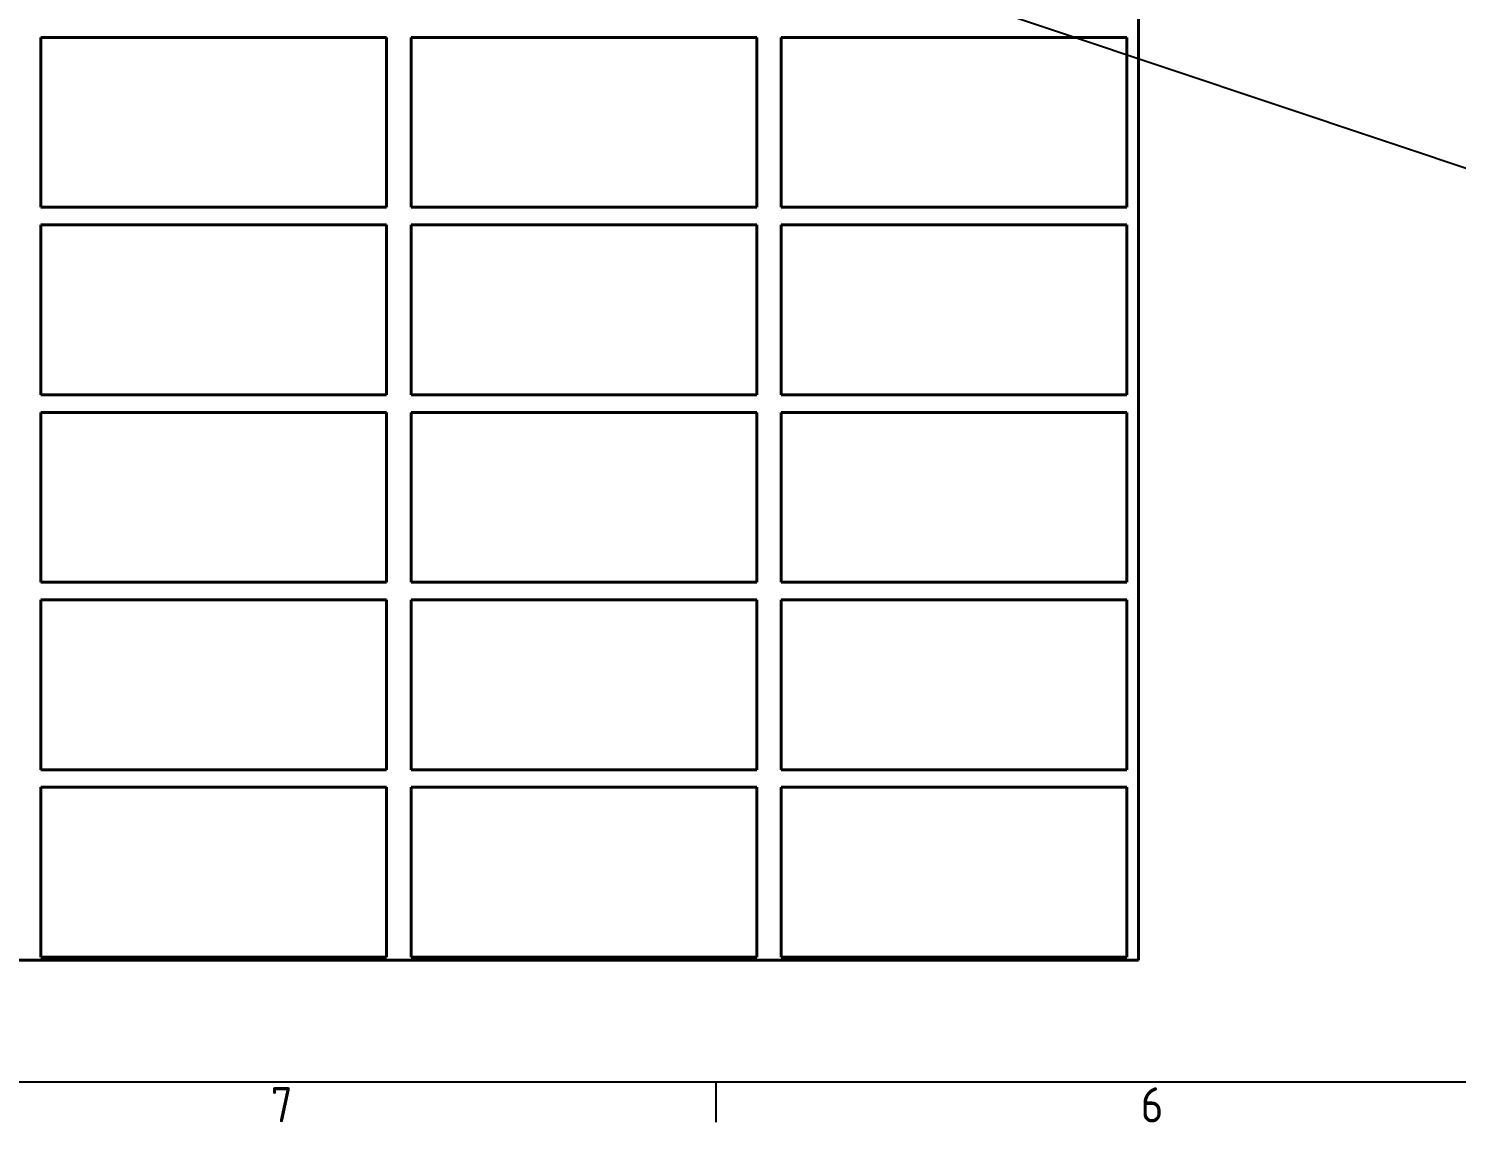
# Model space of a CAD drawing. Header units: inches. Extents: x 6934 to 18973, y 4254 to 7629.
# Drawn here: x 16833.8 to 17077.5, y 4273.2 to 4459.9 of the extents above; entities that cross this region are included whole.
import ezdxf

# ---------------------------------------------------------------- set-up
doc = ezdxf.new("R2010")
doc.units = ezdxf.units.IN
doc.header["$MEASUREMENT"] = 0
doc.layers.add('입력 정류부 ASSY$0$가시적인 것(ISO)', color=3, linetype='Continuous', lineweight=40, true_color=0x00ff00)
doc.layers.add('입력 정류부 ASSY$0$기호(ISO)', color=5, linetype='Continuous', lineweight=25, true_color=0x0000ff)
doc.layers.add('입력 정류부 ASSY$0$경계(ISO)', color=7, linetype='Continuous', lineweight=25)
doc.styles.add('입력 정류부 ASSY$0$문자 텍스트_PSTEK_POSCO', font='isocp.shx')

# ---------------------------------------------------------------- blocks, each defined once
blk = doc.blocks.new('입력 정류부 ASSY$0$경계 Default Border')
at = {"layer": '입력 정류부 ASSY$0$경계(ISO)'}
blk.add_line((148.5, 10), (148.5, 6.6), dxfattribs=at)
at = {"layer": '입력 정류부 ASSY$0$경계(ISO)', "flags": 128}
blk.add_lwpolyline([(10, 10), (10, 410), (584, 410), (584, 10), (10, 10)], dxfattribs=at)
at = {"layer": '입력 정류부 ASSY$0$경계(ISO)', "color": 2, "true_color": 0xffff00, "char_height": 3, "attachment_point": 7, "style": '입력 정류부 ASSY$0$문자 텍스트_PSTEK_POSCO'}
for s, insert in [('7', (110.52, 6.59)), ('6', (184.77, 6.57))]:
    blk.add_mtext(s, dxfattribs=dict(at, insert=insert))
blk = doc.blocks.new('입력 정류부 ASSY$0$품번기호1')
at = {"layer": '입력 정류부 ASSY$0$기호(ISO)', "color": 7}
blk.add_line((110.65, 122.12), (292.53, 61.23), dxfattribs=at)
blk = doc.blocks.new('입력 정류부 ASSY')
at = {"layer": '입력 정류부 ASSY$0$가시적인 것(ISO)'}
for p, q in [((369.2, 40.84), (369.2, 233.84)), ((181.8, 198.34), (181.8, 169.34)), ((240.8, 198.34), (181.8, 198.34)), ((240.8, 169.34), (240.8, 198.34)), ((245, 198.34), (245, 169.34)), ((304, 198.34), (245, 198.34)), ((304, 169.34), (304, 198.34)), ((308.2, 198.34), (308.2, 169.34)), ((367.2, 198.34), (308.2, 198.34)), ((367.2, 169.34), (367.2, 198.34)), ((181.8, 169.34), (240.8, 169.34)), ((245, 169.34), (304, 169.34)), ((308.2, 169.34), (367.2, 169.34)), ((181.8, 166.34), (181.8, 137.34)), ((240.8, 166.34), (181.8, 166.34)), ((240.8, 137.34), (240.8, 166.34)), ((245, 166.34), (245, 137.34)), ((304, 166.34), (245, 166.34)), ((304, 137.34), (304, 166.34)), ((308.2, 166.34), (308.2, 137.34)), ((367.2, 166.34), (308.2, 166.34)), ((367.2, 137.34), (367.2, 166.34)), ((181.8, 137.34), (240.8, 137.34)), ((245, 137.34), (304, 137.34)), ((308.2, 137.34), (367.2, 137.34)), ((181.8, 134.34), (181.8, 105.34)), ((240.8, 134.34), (181.8, 134.34)), ((240.8, 105.34), (240.8, 134.34)), ((245, 134.34), (245, 105.34)), ((304, 134.34), (245, 134.34)), ((304, 105.34), (304, 134.34)), ((308.2, 134.34), (308.2, 105.34)), ((367.2, 134.34), (308.2, 134.34)), ((367.2, 105.34), (367.2, 134.34)), ((181.8, 105.34), (240.8, 105.34)), ((245, 105.34), (304, 105.34)), ((308.2, 105.34), (367.2, 105.34)), ((181.8, 102.34), (181.8, 73.34)), ((240.8, 102.34), (181.8, 102.34)), ((240.8, 73.34), (240.8, 102.34)), ((245, 102.34), (245, 73.34)), ((304, 102.34), (245, 102.34)), ((304, 73.34), (304, 102.34)), ((308.2, 102.34), (308.2, 73.34)), ((367.2, 102.34), (308.2, 102.34)), ((367.2, 73.34), (367.2, 102.34)), ((181.8, 73.34), (240.8, 73.34)), ((245, 73.34), (304, 73.34)), ((308.2, 73.34), (367.2, 73.34)), ((181.8, 70.34), (181.8, 41.34)), ((240.8, 70.34), (181.8, 70.34)), ((240.8, 41.34), (240.8, 70.34)), ((245, 70.34), (245, 41.34)), ((304, 70.34), (245, 70.34)), ((304, 41.34), (304, 70.34)), ((308.2, 70.34), (308.2, 41.34)), ((367.2, 70.34), (308.2, 70.34)), ((367.2, 41.34), (367.2, 70.34)), ((116.2, 40.84), (369.2, 40.84)), ((181.8, 41.34), (240.8, 41.34)), ((245, 41.34), (304, 41.34)), ((308.2, 41.34), (367.2, 41.34))]:
    blk.add_line(p, q, dxfattribs=at)
at = {"xscale": 2, "yscale": 2, "zscale": 2}
blk.add_blockref('입력 정류부 ASSY$0$경계 Default Border', (0, 0), dxfattribs=at)
at = {"layer": '입력 정류부 ASSY$0$기호(ISO)', "xscale": 2, "yscale": 2, "zscale": 2}
blk.add_blockref('입력 정류부 ASSY$0$품번기호1', (0, 0), dxfattribs=at)

msp = doc.modelspace()

# ---------------------------------------------------------------- block references
msp.add_blockref('입력 정류부 ASSY', (16654.075, 4260.012))

doc.saveas('drawing.dxf')
